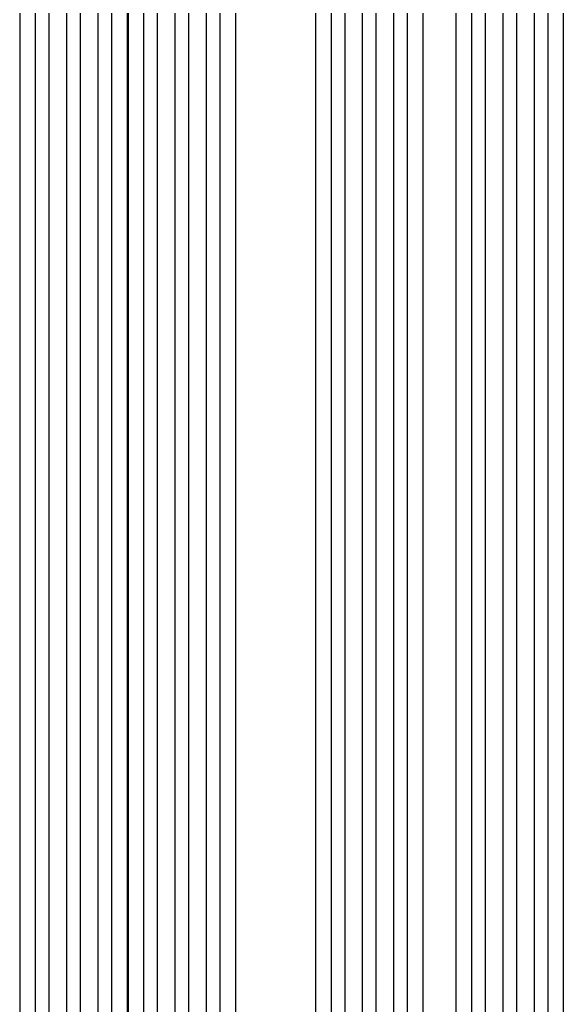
# Model space of a CAD drawing. Header units: millimetres. Extents: x -1355 to 669, y -1138 to 733.
# Drawn here: x -143.3 to -115.4, y -440.6 to -390.2 of the extents above; entities that cross this region are included whole.
import ezdxf

# ---------------------------------------------------------------- set-up
doc = ezdxf.new("R2010")
doc.units = ezdxf.units.MM
doc.layers.add('HIDDEN', color=8, linetype='Continuous')

msp = doc.modelspace()

# ---------------------------------------------------------------- linework, layer by layer
at = {"layer": 'HIDDEN'}
for points in [[(-137.75, -201.948), (-137.75, -674.948)], [(-137.75, -201.948), (-137.75, -674.948)], [(-132.25, -201.948), (-132.25, -674.948)], [(-132.25, -201.948), (-132.25, -674.948)], [(-136.95, -202.448), (-136.95, -674.448)], [(-136.95, -202.448), (-136.95, -674.448)], [(-136.25, -202.448), (-136.25, -674.448)], [(-136.25, -202.448), (-136.25, -674.448)], [(-135.35, -202.448), (-135.35, -674.448)], [(-135.35, -202.448), (-135.35, -674.448)], [(-134.65, -202.448), (-134.65, -674.448)], [(-134.65, -202.448), (-134.65, -674.448)], [(-133.75, -202.448), (-133.75, -674.448)], [(-133.75, -202.448), (-133.75, -674.448)], [(-133.05, -202.448), (-133.05, -674.448)], [(-133.05, -202.448), (-133.05, -674.448)], [(-143.3, -268.448), (-143.3, -485.948)], [(-143.3, -268.448), (-143.3, -485.948)], [(-137.8, -268.448), (-137.8, -485.948)], [(-137.8, -268.448), (-137.8, -485.948)], [(-142.5, -268.948), (-142.5, -485.448)], [(-142.5, -268.948), (-142.5, -485.448)], [(-141.8, -268.948), (-141.8, -485.448)], [(-141.8, -268.948), (-141.8, -485.448)], [(-140.9, -268.948), (-140.9, -485.448)], [(-140.9, -268.948), (-140.9, -485.448)], [(-140.2, -268.948), (-140.2, -485.448)], [(-140.2, -268.948), (-140.2, -485.448)], [(-139.3, -268.948), (-139.3, -485.448)], [(-139.3, -268.948), (-139.3, -485.448)], [(-138.6, -268.948), (-138.6, -485.448)], [(-138.6, -268.948), (-138.6, -485.448)], [(-128.15, -274.448), (-128.15, -486.948)], [(-128.15, -274.448), (-128.15, -486.948)], [(-122.65, -274.448), (-122.65, -486.948)], [(-122.65, -274.448), (-122.65, -486.948)], [(-127.35, -274.948), (-127.35, -486.448)], [(-127.35, -274.948), (-127.35, -486.448)], [(-126.65, -274.948), (-126.65, -486.448)], [(-126.65, -274.948), (-126.65, -486.448)], [(-125.75, -274.948), (-125.75, -486.448)], [(-125.75, -274.948), (-125.75, -486.448)], [(-125.05, -274.948), (-125.05, -486.448)], [(-125.05, -274.948), (-125.05, -486.448)], [(-124.15, -274.948), (-124.15, -486.448)], [(-124.15, -274.948), (-124.15, -486.448)], [(-123.45, -274.948), (-123.45, -486.448)], [(-123.45, -274.948), (-123.45, -486.448)], [(-120.95, -280.448), (-120.95, -485.948)], [(-120.95, -280.448), (-120.95, -485.948)], [(-115.45, -280.448), (-115.45, -485.948)], [(-115.45, -280.448), (-115.45, -485.948)], [(-120.15, -280.948), (-120.15, -485.448)], [(-120.15, -280.948), (-120.15, -485.448)], [(-119.45, -280.948), (-119.45, -485.448)], [(-119.45, -280.948), (-119.45, -485.448)], [(-118.55, -280.948), (-118.55, -485.448)], [(-118.55, -280.948), (-118.55, -485.448)], [(-117.85, -280.948), (-117.85, -485.448)], [(-117.85, -280.948), (-117.85, -485.448)], [(-116.95, -280.948), (-116.95, -485.448)], [(-116.95, -280.948), (-116.95, -485.448)], [(-116.25, -280.948), (-116.25, -485.448)], [(-116.25, -280.948), (-116.25, -485.448)]]:
    msp.add_lwpolyline(points, dxfattribs=at)

doc.saveas('drawing.dxf')
